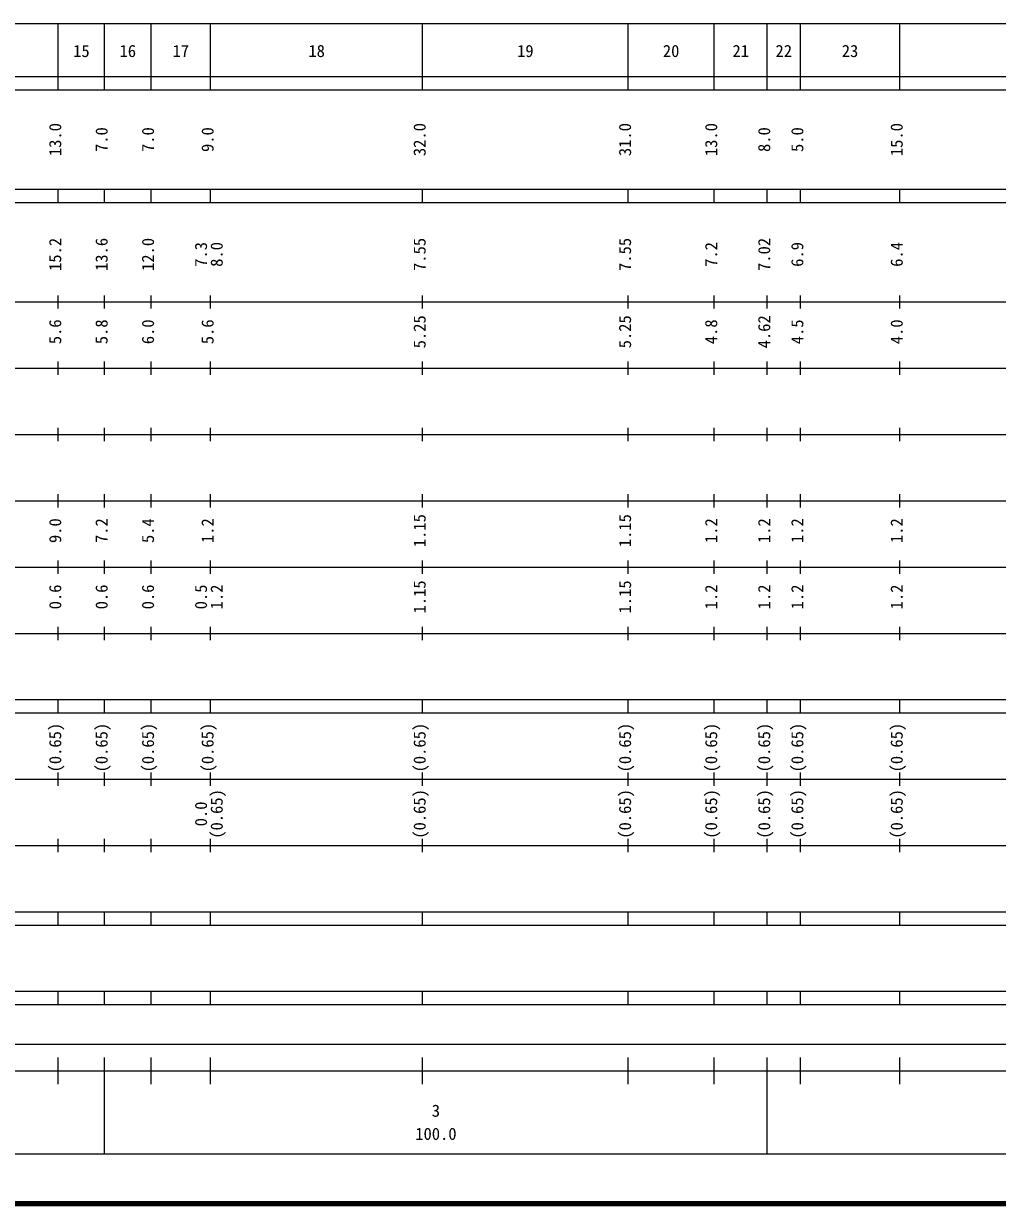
# Model space of a CAD drawing. Units: millimetres on the paper, enlarged 1000 times. Extents: x 40000 to 680000, y 20000 to 380000.
# Drawn here: x 255770 to 402743, y 20000 to 198000 of the extents above; entities that cross this region are included whole.
import ezdxf
from ezdxf.enums import TextEntityAlignment as Align

# ---------------------------------------------------------------- set-up
doc = ezdxf.new("R2010")
doc.units = ezdxf.units.MM
doc.header["$LTSCALE"] = 1000
doc.layers.add('M-TTL', color=2, linetype='Continuous', lineweight=140)
doc.layers.add('M-TTL-BAND', color=7, linetype='Continuous', lineweight=25)
doc.styles.add('ＭＳ ゴシック', font='')
doc.styles.get('ＭＳ ゴシック').set_extended_font_data('MS Gothic')

msp = doc.modelspace()

# ---------------------------------------------------------------- linework, layer by layer
at = {"layer": 'M-TTL'}
msp.add_line((40000, 20000), (680000, 20000), dxfattribs=at)
at = {"layer": 'M-TTL-BAND'}
for p, q in [((68000, 198000), (579000, 198000)), ((261000, 188000), (261000, 198000)), ((268000, 188000), (268000, 198000)), ((275000, 188000), (275000, 198000)), ((284000, 188000), (284000, 198000)), ((316000, 188000), (316000, 198000)), ((347000, 188000), (347000, 198000)), ((360000, 188000), (360000, 198000)), ((368000, 188000), (368000, 198000)), ((373000, 188000), (373000, 198000)), ((388000, 188000), (388000, 198000)), ((40000, 190000), (579000, 190000)), ((40000, 188000), (579000, 188000)), ((40000, 173000), (579000, 173000)), ((261000, 171000), (261000, 173000)), ((268000, 171000), (268000, 173000)), ((275000, 171000), (275000, 173000)), ((284000, 171000), (284000, 173000)), ((316000, 171000), (316000, 173000)), ((347000, 171000), (347000, 173000)), ((360000, 171000), (360000, 173000)), ((368000, 171000), (368000, 173000)), ((373000, 171000), (373000, 173000)), ((388000, 171000), (388000, 173000)), ((40000, 171000), (579000, 171000)), ((261000, 155000), (261000, 157000)), ((268000, 155000), (268000, 157000)), ((275000, 155000), (275000, 157000)), ((284000, 155000), (284000, 157000)), ((316000, 155000), (316000, 157000)), ((347000, 155000), (347000, 157000)), ((360000, 155000), (360000, 157000)), ((368000, 155000), (368000, 157000)), ((373000, 155000), (373000, 157000)), ((388000, 155000), (388000, 157000)), ((40000, 156000), (579000, 156000)), ((46000, 146000), (579000, 146000)), ((261000, 145000), (261000, 147000)), ((268000, 145000), (268000, 147000)), ((275000, 145000), (275000, 147000)), ((284000, 145000), (284000, 147000)), ((316000, 145000), (316000, 147000)), ((347000, 145000), (347000, 147000)), ((360000, 145000), (360000, 147000)), ((368000, 145000), (368000, 147000)), ((373000, 145000), (373000, 147000)), ((388000, 145000), (388000, 147000)), ((52000, 136000), (579000, 136000)), ((261000, 135000), (261000, 137000)), ((268000, 135000), (268000, 137000)), ((275000, 135000), (275000, 137000)), ((284000, 135000), (284000, 137000)), ((316000, 135000), (316000, 137000)), ((347000, 135000), (347000, 137000)), ((360000, 135000), (360000, 137000)), ((368000, 135000), (368000, 137000)), ((373000, 135000), (373000, 137000)), ((388000, 135000), (388000, 137000)), ((261000, 125000), (261000, 127000)), ((268000, 125000), (268000, 127000)), ((275000, 125000), (275000, 127000)), ((284000, 125000), (284000, 127000)), ((316000, 125000), (316000, 127000)), ((347000, 125000), (347000, 127000)), ((360000, 125000), (360000, 127000)), ((368000, 125000), (368000, 127000)), ((373000, 125000), (373000, 127000)), ((388000, 125000), (388000, 127000)), ((46000, 126000), (579000, 126000)), ((52000, 116000), (579000, 116000)), ((261000, 115000), (261000, 117000)), ((268000, 115000), (268000, 117000)), ((275000, 115000), (275000, 117000)), ((284000, 115000), (284000, 117000)), ((316000, 115000), (316000, 117000)), ((347000, 115000), (347000, 117000)), ((360000, 115000), (360000, 117000)), ((368000, 115000), (368000, 117000)), ((373000, 115000), (373000, 117000)), ((388000, 115000), (388000, 117000)), ((261000, 105000), (261000, 107000)), ((268000, 105000), (268000, 107000)), ((275000, 105000), (275000, 107000)), ((284000, 105000), (284000, 107000)), ((316000, 105000), (316000, 107000)), ((347000, 105000), (347000, 107000)), ((360000, 105000), (360000, 107000)), ((368000, 105000), (368000, 107000)), ((373000, 105000), (373000, 107000)), ((388000, 105000), (388000, 107000)), ((46000, 106000), (579000, 106000)), ((40000, 96000), (579000, 96000)), ((261000, 94000), (261000, 96000)), ((268000, 94000), (268000, 96000)), ((275000, 94000), (275000, 96000)), ((284000, 94000), (284000, 96000)), ((316000, 94000), (316000, 96000)), ((347000, 94000), (347000, 96000)), ((360000, 94000), (360000, 96000)), ((368000, 94000), (368000, 96000)), ((373000, 94000), (373000, 96000)), ((388000, 94000), (388000, 96000)), ((40000, 94000), (579000, 94000)), ((49000, 84000), (579000, 84000)), ((261000, 83000), (261000, 85000)), ((268000, 83000), (268000, 85000)), ((275000, 83000), (275000, 85000)), ((284000, 83000), (284000, 85000)), ((316000, 83000), (316000, 85000)), ((347000, 83000), (347000, 85000)), ((360000, 83000), (360000, 85000)), ((368000, 83000), (368000, 85000)), ((373000, 83000), (373000, 85000)), ((388000, 83000), (388000, 85000)), ((261000, 73000), (261000, 75000)), ((268000, 73000), (268000, 75000)), ((275000, 73000), (275000, 75000)), ((284000, 73000), (284000, 75000)), ((316000, 73000), (316000, 75000)), ((347000, 73000), (347000, 75000)), ((360000, 73000), (360000, 75000)), ((368000, 73000), (368000, 75000)), ((373000, 73000), (373000, 75000)), ((388000, 73000), (388000, 75000)), ((40000, 74000), (579000, 74000)), ((40000, 64000), (579000, 64000)), ((261000, 62000), (261000, 64000)), ((268000, 62000), (268000, 64000)), ((275000, 62000), (275000, 64000)), ((284000, 62000), (284000, 64000)), ((316000, 62000), (316000, 64000)), ((347000, 62000), (347000, 64000)), ((360000, 62000), (360000, 64000)), ((368000, 62000), (368000, 64000)), ((373000, 62000), (373000, 64000)), ((388000, 62000), (388000, 64000)), ((40000, 62000), (579000, 62000)), ((40000, 52000), (579000, 52000)), ((261000, 50000), (261000, 52000)), ((268000, 50000), (268000, 52000)), ((275000, 50000), (275000, 52000)), ((284000, 50000), (284000, 52000)), ((316000, 50000), (316000, 52000)), ((347000, 50000), (347000, 52000)), ((360000, 50000), (360000, 52000)), ((368000, 50000), (368000, 52000)), ((373000, 50000), (373000, 52000)), ((388000, 50000), (388000, 52000)), ((40000, 50000), (579000, 50000)), ((71000, 44000), (565000, 44000)), ((261000, 38000), (261000, 42000)), ((268000, 27500), (268000, 42000)), ((275000, 38000), (275000, 42000)), ((284000, 38000), (284000, 42000)), ((316000, 38000), (316000, 42000)), ((347000, 38000), (347000, 42000)), ((360000, 38000), (360000, 42000)), ((368000, 27500), (368000, 42000)), ((373000, 38000), (373000, 42000)), ((388000, 38000), (388000, 42000)), ((40000, 40000), (579000, 40000)), ((68000, 27500), (579000, 27500))]:
    msp.add_line(p, q, dxfattribs=at)

# ---------------------------------------------------------------- texts
at = {"layer": 'M-TTL-BAND', "style": 'ＭＳ ゴシック'}
for s, p in [('15', (264500, 192405)), ('16', (271500, 192405)), ('17', (279500, 192405)), ('18', (300000, 192405)), ('19', (331500, 192405)), ('20', (353500, 192405)), ('21', (364000, 192405)), ('22', (370500, 192405)), ('23', (380500, 192405)), ('3', (318000, 32523)), ('100.0', (318000, 29033))]:
    msp.add_text(s, height=1833, dxfattribs=at).set_placement(p, align=Align.BOTTOM_CENTER)
for s, p in [('13.0', (262000, 180500)), ('7.0', (269000, 180500)), ('7.0', (276000, 180500)), ('9.0', (285000, 180500)), ('32.0', (317000, 180500)), ('31.0', (348000, 180500)), ('13.0', (361000, 180500)), ('8.0', (369000, 180500)), ('5.0', (374000, 180500)), ('15.0', (389000, 180500)), ('15.2', (262000, 163174)), ('13.6', (269000, 163174)), ('7.02', (369000, 163174)), ('12.0', (276000, 163174)), ('7.3', (284000, 163174)), ('8.0', (286370, 163174)), ('7.55', (317000, 163174)), ('7.55', (348000, 163174)), ('7.2', (361000, 163174)), ('6.9', (374000, 163174)), ('6.4', (389000, 163174)), ('5.6', (262000, 151500)), ('5.8', (269000, 151500)), ('6.0', (276000, 151500)), ('5.6', (285000, 151500)), ('5.25', (317000, 151500)), ('5.25', (348000, 151500)), ('4.8', (361000, 151500)), ('4.62', (369000, 151500)), ('4.5', (374000, 151500)), ('4.0', (389000, 151500)), ('9.0', (262000, 121500)), ('7.2', (269000, 121500)), ('5.4', (276000, 121500)), ('1.2', (285000, 121500)), ('1.15', (317000, 121500)), ('1.15', (348000, 121500)), ('1.2', (361000, 121500)), ('1.2', (369000, 121500)), ('1.2', (374000, 121500)), ('1.2', (389000, 121500)), ('0.6', (262000, 111500)), ('0.6', (269000, 111500)), ('0.6', (276000, 111500)), ('0.5', (284000, 111500)), ('1.2', (286370, 111500)), ('1.15', (317000, 111500)), ('1.15', (348000, 111500)), ('1.2', (361000, 111500)), ('1.2', (369000, 111500)), ('1.2', (374000, 111500)), ('1.2', (389000, 111500)), ('(0.65)', (262000, 88764)), ('(0.65)', (269000, 88764)), ('(0.65)', (276000, 88764)), ('(0.65)', (285000, 88764)), ('(0.65)', (317000, 88764)), ('(0.65)', (348000, 88764)), ('(0.65)', (361000, 88764)), ('(0.65)', (369000, 88764)), ('(0.65)', (374000, 88764)), ('(0.65)', (389000, 88764)), ('(0.65)', (286370, 78764)), ('(0.65)', (317000, 78764)), ('(0.65)', (348000, 78764)), ('(0.65)', (361000, 78764)), ('(0.65)', (369000, 78764)), ('(0.65)', (374000, 78764)), ('(0.65)', (389000, 78764)), ('0.0', (284000, 78764))]:
    msp.add_text(s, height=1833, rotation=90, dxfattribs=at).set_placement(p, align=Align.BOTTOM_CENTER)

doc.saveas('drawing.dxf')
